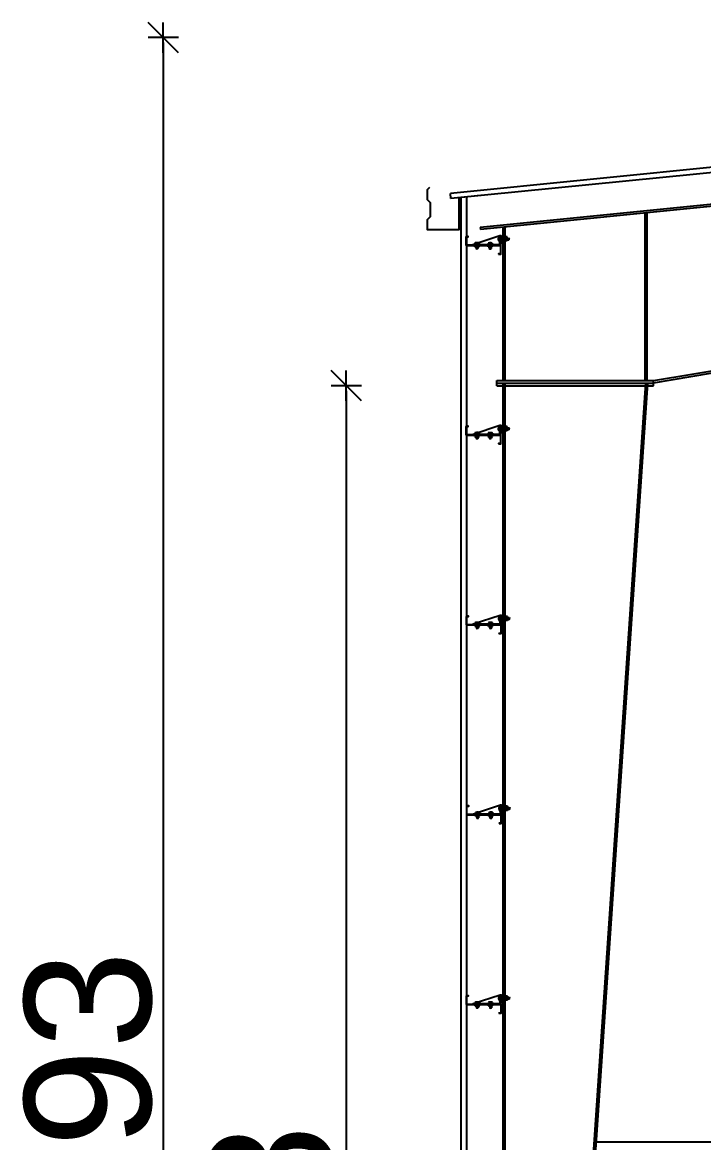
# Model space of a CAD drawing. Header units: metres. Extents: x 1422408 to 2565053, y 3723 to 80428.
# Drawn here: x 2267860.19 to 2267865.57, y 4224.14 to 4233 of the extents above; entities that cross this region are included whole.
import ezdxf

# ---------------------------------------------------------------- set-up
doc = ezdxf.new("R2010")
doc.units = ezdxf.units.M
doc.header["$LTSCALE"] = 3.5
doc.header["$MEASUREMENT"] = 0
doc.layers.get('0').update_dxf_attribs({"linetype": 'CONTINUOUS'})
doc.layers.get('DEFPOINTS').update_dxf_attribs({"linetype": 'CONTINUOUS'})
doc.layers.add('BLK_4_HT_OF_BLDG', color=5, linetype='CONTINUOUS')
doc.styles.add('ANAND', font='times.ttf')
doc.styles.add('style1', font='arial.ttf', dxfattribs={"height": 0.28})
doc.dimstyles.new('STANDARD$0', dxfattribs={"dimtxt": 0.25, "dimasz": 0.1, "dimexe": 2, "dimexo": 2, "dimgap": 0, "dimtad": 0, "dimzin": 0, "dimdsep": 46, "dimtxsty": 'ANAND', "dimcen": 0.0625, "dimdle": 2.5, "dimse1": 1, "dimse2": 1, "dimclrd": 2, "dimclre": 9, "dimadec": 0, "dimazin": 0, "dimtfac": 1, "dimtix": 1, "dimtofl": 0, "dimtmove": 2, "dimatfit": 3, "dimldrblk": 'OBLIQUE', "dimfxl": 0, "dimtolj": 1, "dimtzin": 0, "dimarcsym": 0})

# ---------------------------------------------------------------- blocks, each defined once
blk = doc.blocks.new('ER')
for p, q in [((-3, -3), (3, 3)), ((0, -3), (0, 3)), ((-3, 0), (3, 0))]:
    blk.add_line(p, q)
blk = doc.blocks.new('*D705')
at = {"lineweight": -2, "ltscale": 0.05}
blk.add_line((2267862.7449, 4230.0847), (2267862.7449, 4214.9877), dxfattribs=at)
at = {"layer": 'DEFPOINTS', "color": 0, "ltscale": 0.05}
for p in [(2267863.9335, 4230.1247), (2267862.7449, 4214.9477), (2267863.9335, 4214.9477)]:
    blk.add_point(p, dxfattribs=at)
at = {"lineweight": -2, "ltscale": 0.05, "xscale": 0.04, "yscale": 0.04, "zscale": 0.04}
for p, rotation in [((2267862.7449, 4230.1247), 90), ((2267862.7449, 4214.9477), 270)]:
    blk.add_blockref('ER', p, dxfattribs=dict(at, rotation=rotation))
at = {"color": 0, "ltscale": 0.05, "insert": (2267862.1543, 4222.5362), "char_height": 0.28, "attachment_point": 5, "rotation": 90, "style": 'style1'}
blk.add_mtext('\\A1;{\\H3.5714x;15.18}', dxfattribs=at)
blk = doc.blocks.new('_DOT')
at = {"color": 0, "linetype": 'ByBlock'}
blk.add_line((-0.5, 0), (-1, 0), dxfattribs=at)
at = {"color": 0, "linetype": 'ByBlock', "const_width": 0.5}
blk.add_lwpolyline([(-0.25, 0, 1), (0.25, 0, 1)], format="xyb", close=True, dxfattribs=at)
blk = doc.blocks.new('*D646')
at = {"layer": 'BLK_4_HT_OF_BLDG', "lineweight": -2, "ltscale": 0.05}
blk.add_line((2267861.2989, 4232.8362), (2267861.2989, 4214.9877), dxfattribs=at)
at = {"layer": 'DEFPOINTS', "color": 0, "ltscale": 0.05}
for p in [(2267875.5575, 4232.8762), (2267861.2989, 4214.9477), (2267875.5575, 4214.9477)]:
    blk.add_point(p, dxfattribs=at)
at = {"layer": 'BLK_4_HT_OF_BLDG', "lineweight": -2, "ltscale": 0.05, "xscale": 0.04, "yscale": 0.04, "zscale": 0.04}
for p, rotation in [((2267861.2989, 4232.8762), 90), ((2267861.2989, 4214.9477), 270)]:
    blk.add_blockref('ER', p, dxfattribs=dict(at, rotation=rotation))
at = {"layer": 'BLK_4_HT_OF_BLDG', "color": 0, "ltscale": 0.05, "insert": (2267860.708, 4223.912), "char_height": 0.28, "attachment_point": 5, "rotation": 90, "style": 'style1'}
blk.add_mtext('\\A1;{\\H3.5714x;17.93}', dxfattribs=at)

msp = doc.modelspace()

# ---------------------------------------------------------------- linework, layer by layer
at = {"ltscale": 0.5}
for p, q in [((2267875.89408, 4232.87626), (2267863.56788, 4231.64364)), ((2267875.89408, 4232.83606), (2267863.57186, 4231.60384))]:
    msp.add_line(p, q, dxfattribs=at)
for p, q in [((2267875.89408, 4232.58439), (2267863.80354, 4231.37533)), ((2267875.89408, 4232.56831), (2267863.80513, 4231.35941)), ((2267865.17197, 4230.16474), (2267875.89408, 4231.95607)), ((2267865.17197, 4230.14852), (2267875.89408, 4231.93988)), ((2267865.10597, 4230.16474), (2267865.10597, 4231.49122)), ((2267865.12197, 4230.16474), (2267865.12197, 4231.49122)), ((2267863.80354, 4231.37533), (2267863.80513, 4231.35941)), ((2267863.98354, 4230.16474), (2267863.98354, 4231.37725)), ((2267863.98354, 4231.37725), (2267863.99954, 4231.37725)), ((2267863.99954, 4230.16474), (2267863.99954, 4231.37885)), ((2267863.74579, 4231.24211), (2267863.95782, 4231.31222)), ((2267863.93892, 4231.28495), (2267864.03584, 4231.28483)), ((2267863.76062, 4231.2235), (2267863.76066, 4231.23307)), ((2267863.76073, 4231.25162), (2267863.76069, 4231.24205)), ((2267863.78932, 4231.22201), (2267863.76471, 4231.22211)), ((2267863.78945, 4231.25287), (2267863.76484, 4231.25297)), ((2267863.77014, 4231.21228), (2267863.76877, 4231.21133)), ((2267863.76877, 4231.21133), (2267863.77013, 4231.20937)), ((2267863.77469, 4231.20912), (2267863.76877, 4231.21133)), ((2267863.77015, 4231.2152), (2267863.76878, 4231.21425)), ((2267863.7838, 4231.20862), (2267863.76878, 4231.21425)), ((2267863.76878, 4231.21425), (2267863.77014, 4231.21228)), ((2267863.77017, 4231.21811), (2267863.7688, 4231.21717)), ((2267863.78381, 4231.21154), (2267863.7688, 4231.21717)), ((2267863.7688, 4231.21717), (2267863.77015, 4231.2152)), ((2267863.77018, 4231.22103), (2267863.76881, 4231.22008)), ((2267863.78382, 4231.21445), (2267863.76881, 4231.22008)), ((2267863.76881, 4231.22008), (2267863.77017, 4231.21811)), ((2267863.76894, 4231.25159), (2267863.76882, 4231.22346)), ((2267863.76944, 4231.22209), (2267863.77018, 4231.22103)), ((2267863.77013, 4231.20937), (2267863.77696, 4231.20724)), ((2267863.7838, 4231.20862), (2267863.77013, 4231.20937)), ((2267863.77924, 4231.20887), (2267863.77014, 4231.21228)), ((2267863.78517, 4231.20957), (2267863.77015, 4231.2152)), ((2267863.78518, 4231.21249), (2267863.77017, 4231.21811)), ((2267863.78519, 4231.2154), (2267863.77018, 4231.22103)), ((2267863.78384, 4231.21737), (2267863.77125, 4231.22209)), ((2267863.78521, 4231.21832), (2267863.77519, 4231.22207)), ((2267863.77718, 4231.26196), (2267863.77693, 4231.20038)), ((2267863.7838, 4231.20862), (2267863.77696, 4231.20724)), ((2267863.78385, 4231.22029), (2267863.77913, 4231.22205)), ((2267863.78522, 4231.22123), (2267863.78307, 4231.22204)), ((2267863.78517, 4231.20957), (2267863.7838, 4231.20862)), ((2267863.78518, 4231.21249), (2267863.78381, 4231.21154)), ((2267863.78381, 4231.21154), (2267863.78517, 4231.20957)), ((2267863.78519, 4231.2154), (2267863.78382, 4231.21445)), ((2267863.78382, 4231.21445), (2267863.78518, 4231.21249)), ((2267863.78521, 4231.21832), (2267863.78384, 4231.21737)), ((2267863.78384, 4231.21737), (2267863.78519, 4231.2154)), ((2267863.78522, 4231.22123), (2267863.78385, 4231.22029)), ((2267863.78385, 4231.22029), (2267863.78521, 4231.21832)), ((2267863.78534, 4231.25152), (2267863.78522, 4231.22123)), ((2267863.79343, 4231.22336), (2267863.79347, 4231.23293)), ((2267863.79355, 4231.25148), (2267863.79351, 4231.24191)), ((2267863.88199, 4231.26152), (2267863.88174, 4231.19995)), ((2267863.98339, 4219.66774), (2267863.98354, 4230.14474)), ((2267863.99939, 4219.66774), (2267863.99954, 4230.14474)), ((2267864.39939, 4219.66774), (2267865.11019, 4230.14474)), ((2267864.41545, 4219.66774), (2267865.12626, 4230.14474)), ((2267863.74625, 4229.74206), (2267863.95828, 4229.81217)), ((2267863.77764, 4229.76191), (2267863.77739, 4229.70033)), ((2267863.88245, 4229.76147), (2267863.8822, 4229.6999)), ((2267863.93938, 4229.7849), (2267864.0363, 4229.78478)), ((2267863.76108, 4229.72345), (2267863.76112, 4229.73302)), ((2267863.76119, 4229.75157), (2267863.76115, 4229.742)), ((2267863.78978, 4229.72196), (2267863.76517, 4229.72206)), ((2267863.78991, 4229.75282), (2267863.7653, 4229.75292)), ((2267863.7706, 4229.71223), (2267863.76923, 4229.71128)), ((2267863.76923, 4229.71128), (2267863.77059, 4229.70932)), ((2267863.77515, 4229.70907), (2267863.76923, 4229.71128)), ((2267863.77061, 4229.71515), (2267863.76924, 4229.7142)), ((2267863.78426, 4229.70857), (2267863.76924, 4229.7142)), ((2267863.76924, 4229.7142), (2267863.7706, 4229.71223)), ((2267863.77063, 4229.71806), (2267863.76925, 4229.71712)), ((2267863.78427, 4229.71149), (2267863.76925, 4229.71712)), ((2267863.76925, 4229.71712), (2267863.77061, 4229.71515)), ((2267863.77064, 4229.72098), (2267863.76927, 4229.72003)), ((2267863.78428, 4229.7144), (2267863.76927, 4229.72003)), ((2267863.76927, 4229.72003), (2267863.77063, 4229.71806)), ((2267863.7694, 4229.75154), (2267863.76928, 4229.72341)), ((2267863.7699, 4229.72204), (2267863.77064, 4229.72098)), ((2267863.77059, 4229.70932), (2267863.77742, 4229.70719)), ((2267863.78426, 4229.70857), (2267863.77059, 4229.70932)), ((2267863.7797, 4229.70882), (2267863.7706, 4229.71223)), ((2267863.78563, 4229.70952), (2267863.77061, 4229.71515)), ((2267863.78564, 4229.71243), (2267863.77063, 4229.71806)), ((2267863.78565, 4229.71535), (2267863.77064, 4229.72098)), ((2267863.7843, 4229.71732), (2267863.77171, 4229.72204)), ((2267863.78567, 4229.71827), (2267863.77565, 4229.72202)), ((2267863.78426, 4229.70857), (2267863.77742, 4229.70719)), ((2267863.78431, 4229.72024), (2267863.77959, 4229.722)), ((2267863.78568, 4229.72118), (2267863.78353, 4229.72199)), ((2267863.78563, 4229.70952), (2267863.78426, 4229.70857)), ((2267863.78564, 4229.71243), (2267863.78427, 4229.71149)), ((2267863.78427, 4229.71149), (2267863.78563, 4229.70952)), ((2267863.78565, 4229.71535), (2267863.78428, 4229.7144)), ((2267863.78428, 4229.7144), (2267863.78564, 4229.71243)), ((2267863.78567, 4229.71827), (2267863.7843, 4229.71732)), ((2267863.7843, 4229.71732), (2267863.78565, 4229.71535)), ((2267863.78568, 4229.72118), (2267863.78431, 4229.72024)), ((2267863.78431, 4229.72024), (2267863.78567, 4229.71827)), ((2267863.7858, 4229.75147), (2267863.78568, 4229.72118)), ((2267863.79389, 4229.72331), (2267863.79393, 4229.73288)), ((2267863.79401, 4229.75143), (2267863.79397, 4229.74186)), ((2267863.74849, 4228.24194), (2267863.96052, 4228.31205)), ((2267863.77989, 4228.26179), (2267863.77964, 4228.20021)), ((2267863.8847, 4228.26136), (2267863.88444, 4228.19978)), ((2267863.94162, 4228.28478), (2267864.03855, 4228.28466)), ((2267863.76332, 4228.22333), (2267863.76337, 4228.23375)), ((2267863.76344, 4228.25145), (2267863.7634, 4228.24197)), ((2267863.79203, 4228.22184), (2267863.76742, 4228.22194)), ((2267863.79216, 4228.2527), (2267863.76755, 4228.2528)), ((2267863.77285, 4228.21211), (2267863.77148, 4228.21117)), ((2267863.77148, 4228.21117), (2267863.77284, 4228.2092)), ((2267863.77739, 4228.20895), (2267863.77148, 4228.21117)), ((2267863.77286, 4228.21503), (2267863.77149, 4228.21408)), ((2267863.78651, 4228.20845), (2267863.77149, 4228.21408)), ((2267863.77149, 4228.21408), (2267863.77285, 4228.21211)), ((2267863.77287, 4228.21794), (2267863.7715, 4228.217)), ((2267863.78652, 4228.21137), (2267863.7715, 4228.217)), ((2267863.7715, 4228.217), (2267863.77286, 4228.21503)), ((2267863.77289, 4228.22086), (2267863.77151, 4228.21991)), ((2267863.78653, 4228.21429), (2267863.77151, 4228.21991)), ((2267863.77151, 4228.21991), (2267863.77287, 4228.21794)), ((2267863.77164, 4228.25142), (2267863.77153, 4228.2233)), ((2267863.77215, 4228.22193), (2267863.77289, 4228.22086)), ((2267863.77284, 4228.2092), (2267863.77966, 4228.20707)), ((2267863.78651, 4228.20845), (2267863.77284, 4228.2092)), ((2267863.78195, 4228.2087), (2267863.77285, 4228.21211)), ((2267863.78788, 4228.2094), (2267863.77286, 4228.21503)), ((2267863.78789, 4228.21232), (2267863.77287, 4228.21794)), ((2267863.7879, 4228.21523), (2267863.77289, 4228.22086)), ((2267863.78654, 4228.2172), (2267863.77395, 4228.22192)), ((2267863.78791, 4228.21815), (2267863.77789, 4228.2219)), ((2267863.78651, 4228.20845), (2267863.77966, 4228.20707)), ((2267863.78655, 4228.22012), (2267863.78183, 4228.22189)), ((2267863.78793, 4228.22106), (2267863.78577, 4228.22187)), ((2267863.78788, 4228.2094), (2267863.78651, 4228.20845)), ((2267863.78789, 4228.21232), (2267863.78652, 4228.21137)), ((2267863.78652, 4228.21137), (2267863.78788, 4228.2094)), ((2267863.7879, 4228.21523), (2267863.78653, 4228.21429)), ((2267863.78653, 4228.21429), (2267863.78789, 4228.21232)), ((2267863.78791, 4228.21815), (2267863.78654, 4228.2172)), ((2267863.78654, 4228.2172), (2267863.7879, 4228.21523)), ((2267863.78793, 4228.22106), (2267863.78655, 4228.22012)), ((2267863.78655, 4228.22012), (2267863.78791, 4228.21815)), ((2267863.78805, 4228.25135), (2267863.78793, 4228.22106)), ((2267863.79614, 4228.22319), (2267863.79618, 4228.23375)), ((2267863.79625, 4228.25132), (2267863.79622, 4228.24203)), ((2267863.75074, 4226.74182), (2267863.96277, 4226.81193)), ((2267863.76569, 4226.75133), (2267863.76565, 4226.74176)), ((2267863.7944, 4226.75258), (2267863.76979, 4226.75268)), ((2267863.77389, 4226.7513), (2267863.77377, 4226.72318)), ((2267863.78214, 4226.76167), (2267863.78188, 4226.7001)), ((2267863.7903, 4226.75123), (2267863.79017, 4226.72094)), ((2267863.7985, 4226.7512), (2267863.79846, 4226.74163)), ((2267863.88695, 4226.76124), (2267863.88669, 4226.69966)), ((2267863.94387, 4226.78467), (2267864.04079, 4226.78454)), ((2267863.76557, 4226.72321), (2267863.76561, 4226.73278)), ((2267863.79428, 4226.72172), (2267863.76967, 4226.72183)), ((2267863.7751, 4226.71199), (2267863.77372, 4226.71105)), ((2267863.77372, 4226.71105), (2267863.77508, 4226.70908)), ((2267863.77964, 4226.70883), (2267863.77372, 4226.71105)), ((2267863.77511, 4226.71491), (2267863.77374, 4226.71396)), ((2267863.78875, 4226.70834), (2267863.77374, 4226.71396)), ((2267863.77374, 4226.71396), (2267863.7751, 4226.71199)), ((2267863.77512, 4226.71782), (2267863.77375, 4226.71688)), ((2267863.78877, 4226.71125), (2267863.77375, 4226.71688)), ((2267863.77375, 4226.71688), (2267863.77511, 4226.71491)), ((2267863.77513, 4226.72074), (2267863.77376, 4226.71979)), ((2267863.78878, 4226.71417), (2267863.77376, 4226.71979)), ((2267863.77376, 4226.71979), (2267863.77512, 4226.71782)), ((2267863.7744, 4226.72181), (2267863.77513, 4226.72074)), ((2267863.77508, 4226.70908), (2267863.78191, 4226.70695)), ((2267863.78875, 4226.70834), (2267863.77508, 4226.70908)), ((2267863.7842, 4226.70858), (2267863.7751, 4226.71199)), ((2267863.79012, 4226.70928), (2267863.77511, 4226.71491)), ((2267863.79014, 4226.7122), (2267863.77512, 4226.71782)), ((2267863.79015, 4226.71511), (2267863.77513, 4226.72074)), ((2267863.78879, 4226.71708), (2267863.7762, 4226.7218)), ((2267863.79016, 4226.71803), (2267863.78014, 4226.72178)), ((2267863.78875, 4226.70834), (2267863.78191, 4226.70695)), ((2267863.7888, 4226.72), (2267863.78408, 4226.72177)), ((2267863.79017, 4226.72094), (2267863.78802, 4226.72175)), ((2267863.79012, 4226.70928), (2267863.78875, 4226.70834)), ((2267863.79014, 4226.7122), (2267863.78877, 4226.71125)), ((2267863.78877, 4226.71125), (2267863.79012, 4226.70928)), ((2267863.79015, 4226.71511), (2267863.78878, 4226.71417)), ((2267863.78878, 4226.71417), (2267863.79014, 4226.7122)), ((2267863.79016, 4226.71803), (2267863.78879, 4226.71708)), ((2267863.78879, 4226.71708), (2267863.79015, 4226.71511)), ((2267863.79017, 4226.72094), (2267863.7888, 4226.72)), ((2267863.7888, 4226.72), (2267863.79016, 4226.71803)), ((2267863.79838, 4226.72307), (2267863.79842, 4226.73265)), ((2267863.74849, 4225.2417), (2267863.96052, 4225.31182)), ((2267863.76344, 4225.25121), (2267863.7634, 4225.24164)), ((2267863.79216, 4225.25246), (2267863.76755, 4225.25256)), ((2267863.77164, 4225.25118), (2267863.77153, 4225.22306)), ((2267863.77989, 4225.26155), (2267863.77964, 4225.19998)), ((2267863.78805, 4225.25111), (2267863.78793, 4225.22083)), ((2267863.79625, 4225.25108), (2267863.79621, 4225.24151)), ((2267863.8847, 4225.26112), (2267863.88444, 4225.19954)), ((2267863.94162, 4225.28455), (2267864.03855, 4225.28442)), ((2267863.76332, 4225.22309), (2267863.76336, 4225.23266)), ((2267863.79203, 4225.22161), (2267863.76742, 4225.22171)), ((2267863.77285, 4225.21187), (2267863.77148, 4225.21093)), ((2267863.77148, 4225.21093), (2267863.77284, 4225.20896)), ((2267863.77739, 4225.20871), (2267863.77148, 4225.21093)), ((2267863.77286, 4225.21479), (2267863.77149, 4225.21384)), ((2267863.78651, 4225.20822), (2267863.77149, 4225.21384)), ((2267863.77149, 4225.21384), (2267863.77285, 4225.21187)), ((2267863.77287, 4225.21771), (2267863.7715, 4225.21676)), ((2267863.78652, 4225.21113), (2267863.7715, 4225.21676)), ((2267863.7715, 4225.21676), (2267863.77286, 4225.21479)), ((2267863.77289, 4225.22062), (2267863.77151, 4225.21967)), ((2267863.78653, 4225.21405), (2267863.77151, 4225.21967)), ((2267863.77151, 4225.21967), (2267863.77287, 4225.21771)), ((2267863.77215, 4225.22169), (2267863.77289, 4225.22062)), ((2267863.77284, 4225.20896), (2267863.77966, 4225.20683)), ((2267863.78651, 4225.20822), (2267863.77284, 4225.20896)), ((2267863.78195, 4225.20846), (2267863.77285, 4225.21187)), ((2267863.78788, 4225.20916), (2267863.77286, 4225.21479)), ((2267863.78789, 4225.21208), (2267863.77287, 4225.21771)), ((2267863.7879, 4225.21499), (2267863.77289, 4225.22062)), ((2267863.78654, 4225.21696), (2267863.77395, 4225.22168)), ((2267863.78791, 4225.21791), (2267863.77789, 4225.22166)), ((2267863.78651, 4225.20822), (2267863.77966, 4225.20683)), ((2267863.78655, 4225.21988), (2267863.78183, 4225.22165)), ((2267863.78793, 4225.22083), (2267863.78577, 4225.22163)), ((2267863.78788, 4225.20916), (2267863.78651, 4225.20822)), ((2267863.78789, 4225.21208), (2267863.78652, 4225.21113)), ((2267863.78652, 4225.21113), (2267863.78788, 4225.20916)), ((2267863.7879, 4225.21499), (2267863.78653, 4225.21405)), ((2267863.78653, 4225.21405), (2267863.78789, 4225.21208)), ((2267863.78791, 4225.21791), (2267863.78654, 4225.21696)), ((2267863.78654, 4225.21696), (2267863.7879, 4225.21499)), ((2267863.78793, 4225.22083), (2267863.78655, 4225.21988)), ((2267863.78655, 4225.21988), (2267863.78791, 4225.21791)), ((2267863.79614, 4225.22296), (2267863.79618, 4225.23253))]:
    msp.add_line(p, q)
at = {"linetype": 'Continuous'}
for p, q in [((2267863.947, 4231.29743), (2267863.9469, 4231.27283)), ((2267863.94825, 4231.26872), (2267863.95782, 4231.26868)), ((2267863.94828, 4231.27692), (2267864.01457, 4231.27692)), ((2267863.94835, 4231.29333), (2267864.01463, 4231.29333)), ((2267863.94838, 4231.30153), (2267863.95795, 4231.30149)), ((2267864.01467, 4231.30153), (2267864.00311, 4231.30158)), ((2267864.01453, 4231.26872), (2267864.00311, 4231.26877)), ((2267864.01602, 4231.29743), (2267864.01592, 4231.27282)), ((2267864.02066, 4231.29194), (2267864.01594, 4231.27935)), ((2267864.01594, 4231.27755), (2267864.017, 4231.27828)), ((2267864.01971, 4231.29331), (2267864.01596, 4231.28329)), ((2267864.01775, 4231.29195), (2267864.01598, 4231.28723)), ((2267864.0168, 4231.29332), (2267864.01599, 4231.29117)), ((2267864.016, 4231.29333), (2267864.0168, 4231.29332)), ((2267864.0168, 4231.29332), (2267864.01775, 4231.29195)), ((2267864.02263, 4231.2933), (2267864.017, 4231.27828)), ((2267864.017, 4231.27828), (2267864.01795, 4231.27691)), ((2267864.01775, 4231.29195), (2267864.01971, 4231.29331)), ((2267864.02358, 4231.29193), (2267864.01795, 4231.27691)), ((2267864.01795, 4231.27691), (2267864.01992, 4231.27827)), ((2267864.01971, 4231.29331), (2267864.02066, 4231.29194)), ((2267864.02555, 4231.29329), (2267864.01992, 4231.27827)), ((2267864.01992, 4231.27827), (2267864.02087, 4231.2769)), ((2267864.02066, 4231.29194), (2267864.02263, 4231.2933)), ((2267864.02649, 4231.29191), (2267864.02087, 4231.2769)), ((2267864.02087, 4231.2769), (2267864.02283, 4231.27826)), ((2267864.02263, 4231.2933), (2267864.02358, 4231.29193)), ((2267864.02846, 4231.29327), (2267864.02283, 4231.27826)), ((2267864.02283, 4231.27826), (2267864.02378, 4231.27689)), ((2267864.02358, 4231.29193), (2267864.02555, 4231.29329)), ((2267864.02941, 4231.2919), (2267864.02378, 4231.27689)), ((2267864.02378, 4231.27689), (2267864.02575, 4231.27825)), ((2267864.02555, 4231.29329), (2267864.02649, 4231.29191)), ((2267864.02916, 4231.28735), (2267864.02575, 4231.27825)), ((2267864.02575, 4231.27825), (2267864.0267, 4231.27687)), ((2267864.02649, 4231.29191), (2267864.02846, 4231.29327)), ((2267864.02891, 4231.28279), (2267864.0267, 4231.27687)), ((2267864.0267, 4231.27687), (2267864.02867, 4231.27823)), ((2267864.02846, 4231.29327), (2267864.02941, 4231.2919)), ((2267864.02941, 4231.2919), (2267864.02867, 4231.27823)), ((2267864.02867, 4231.27823), (2267864.03079, 4231.28506)), ((2267864.02941, 4231.2919), (2267864.03079, 4231.28506)), ((2267863.86543, 4231.22302), (2267863.86547, 4231.23259)), ((2267863.86554, 4231.25119), (2267863.8655, 4231.24162)), ((2267863.89413, 4231.22154), (2267863.86952, 4231.22164)), ((2267863.89426, 4231.25244), (2267863.86965, 4231.25254)), ((2267863.87495, 4231.21181), (2267863.87358, 4231.21086)), ((2267863.87358, 4231.21086), (2267863.87494, 4231.20889)), ((2267863.87949, 4231.20864), (2267863.87358, 4231.21086)), ((2267863.87496, 4231.21472), (2267863.87359, 4231.21377)), ((2267863.88861, 4231.20815), (2267863.87359, 4231.21377)), ((2267863.87359, 4231.21377), (2267863.87495, 4231.21181)), ((2267863.87497, 4231.21764), (2267863.8736, 4231.21669)), ((2267863.88862, 4231.21106), (2267863.8736, 4231.21669)), ((2267863.8736, 4231.21669), (2267863.87496, 4231.21472)), ((2267863.87499, 4231.22055), (2267863.87362, 4231.21961)), ((2267863.88863, 4231.21398), (2267863.87362, 4231.21961)), ((2267863.87362, 4231.21961), (2267863.87497, 4231.21764)), ((2267863.87375, 4231.25115), (2267863.87363, 4231.22299)), ((2267863.87425, 4231.22162), (2267863.87499, 4231.22055)), ((2267863.88861, 4231.20815), (2267863.87494, 4231.20889)), ((2267863.87494, 4231.20889), (2267863.88177, 4231.20676)), ((2267863.88405, 4231.2084), (2267863.87495, 4231.21181)), ((2267863.88998, 4231.20909), (2267863.87496, 4231.21472)), ((2267863.88999, 4231.21201), (2267863.87497, 4231.21764)), ((2267863.89, 4231.21493), (2267863.87499, 4231.22055)), ((2267863.88864, 4231.21689), (2267863.87606, 4231.22161)), ((2267863.89002, 4231.21784), (2267863.88, 4231.2216)), ((2267863.88861, 4231.20815), (2267863.88177, 4231.20676)), ((2267863.88866, 4231.21981), (2267863.88394, 4231.22158)), ((2267863.89003, 4231.22076), (2267863.88788, 4231.22156)), ((2267863.88998, 4231.20909), (2267863.88861, 4231.20815)), ((2267863.88999, 4231.21201), (2267863.88862, 4231.21106)), ((2267863.88862, 4231.21106), (2267863.88998, 4231.20909)), ((2267863.89, 4231.21493), (2267863.88863, 4231.21398)), ((2267863.88863, 4231.21398), (2267863.88999, 4231.21201)), ((2267863.89002, 4231.21784), (2267863.88864, 4231.21689)), ((2267863.88864, 4231.21689), (2267863.89, 4231.21493)), ((2267863.89003, 4231.22076), (2267863.88866, 4231.21981)), ((2267863.88866, 4231.21981), (2267863.89002, 4231.21784)), ((2267863.89003, 4231.22155), (2267863.89003, 4231.22076)), ((2267863.89015, 4231.25109), (2267863.89004, 4231.22292)), ((2267863.89824, 4231.22289), (2267863.89828, 4231.23246)), ((2267863.89836, 4231.25105), (2267863.89832, 4231.24148)), ((2267863.94746, 4229.79738), (2267863.94736, 4229.77277)), ((2267863.94871, 4229.76867), (2267863.95828, 4229.76863)), ((2267863.94874, 4229.77687), (2267864.01503, 4229.77687)), ((2267863.94881, 4229.79328), (2267864.01509, 4229.79328)), ((2267863.94884, 4229.80148), (2267863.95841, 4229.80144)), ((2267864.01513, 4229.80148), (2267864.00357, 4229.80153)), ((2267864.01499, 4229.76867), (2267864.00357, 4229.76872)), ((2267864.01648, 4229.79738), (2267864.01638, 4229.77277)), ((2267864.02112, 4229.79189), (2267864.0164, 4229.7793)), ((2267864.0164, 4229.7775), (2267864.01746, 4229.77823)), ((2267864.02017, 4229.79326), (2267864.01642, 4229.78324)), ((2267864.01821, 4229.7919), (2267864.01644, 4229.78718)), ((2267864.01726, 4229.79327), (2267864.01645, 4229.79112)), ((2267864.01646, 4229.79328), (2267864.01726, 4229.79327)), ((2267864.01726, 4229.79327), (2267864.01821, 4229.7919)), ((2267864.02309, 4229.79325), (2267864.01746, 4229.77823)), ((2267864.01746, 4229.77823), (2267864.01841, 4229.77686)), ((2267864.01821, 4229.7919), (2267864.02017, 4229.79326)), ((2267864.02404, 4229.79188), (2267864.01841, 4229.77686)), ((2267864.01841, 4229.77686), (2267864.02038, 4229.77822)), ((2267864.02017, 4229.79326), (2267864.02112, 4229.79189)), ((2267864.02601, 4229.79324), (2267864.02038, 4229.77822)), ((2267864.02038, 4229.77822), (2267864.02133, 4229.77685)), ((2267864.02112, 4229.79189), (2267864.02309, 4229.79325)), ((2267864.02695, 4229.79186), (2267864.02133, 4229.77685)), ((2267864.02133, 4229.77685), (2267864.02329, 4229.77821)), ((2267864.02309, 4229.79325), (2267864.02404, 4229.79188)), ((2267864.02892, 4229.79322), (2267864.02329, 4229.77821)), ((2267864.02329, 4229.77821), (2267864.02424, 4229.77684)), ((2267864.02404, 4229.79188), (2267864.02601, 4229.79324)), ((2267864.02987, 4229.79185), (2267864.02424, 4229.77684)), ((2267864.02424, 4229.77684), (2267864.02621, 4229.7782)), ((2267864.02601, 4229.79324), (2267864.02695, 4229.79186)), ((2267864.02962, 4229.7873), (2267864.02621, 4229.7782)), ((2267864.02621, 4229.7782), (2267864.02716, 4229.77682)), ((2267864.02695, 4229.79186), (2267864.02892, 4229.79322)), ((2267864.02937, 4229.78274), (2267864.02716, 4229.77682)), ((2267864.02716, 4229.77682), (2267864.02913, 4229.77818)), ((2267864.02892, 4229.79322), (2267864.02987, 4229.79185)), ((2267864.02987, 4229.79185), (2267864.02913, 4229.77818)), ((2267864.02913, 4229.77818), (2267864.03125, 4229.78501)), ((2267864.02987, 4229.79185), (2267864.03125, 4229.78501)), ((2267863.86589, 4229.72297), (2267863.86593, 4229.73254)), ((2267863.866, 4229.75114), (2267863.86596, 4229.74157)), ((2267863.89459, 4229.72149), (2267863.86998, 4229.72159)), ((2267863.89472, 4229.75239), (2267863.87011, 4229.75249)), ((2267863.87541, 4229.71176), (2267863.87404, 4229.71081)), ((2267863.87404, 4229.71081), (2267863.8754, 4229.70884)), ((2267863.87995, 4229.70859), (2267863.87404, 4229.71081)), ((2267863.87542, 4229.71467), (2267863.87405, 4229.71372)), ((2267863.88907, 4229.7081), (2267863.87405, 4229.71372)), ((2267863.87405, 4229.71372), (2267863.87541, 4229.71176)), ((2267863.87543, 4229.71759), (2267863.87406, 4229.71664)), ((2267863.88908, 4229.71101), (2267863.87406, 4229.71664)), ((2267863.87406, 4229.71664), (2267863.87542, 4229.71467)), ((2267863.87545, 4229.7205), (2267863.87408, 4229.71956)), ((2267863.88909, 4229.71393), (2267863.87408, 4229.71956)), ((2267863.87408, 4229.71956), (2267863.87543, 4229.71759)), ((2267863.87421, 4229.7511), (2267863.87409, 4229.72294)), ((2267863.87471, 4229.72157), (2267863.87545, 4229.7205)), ((2267863.88907, 4229.7081), (2267863.8754, 4229.70884)), ((2267863.8754, 4229.70884), (2267863.88223, 4229.70671)), ((2267863.88451, 4229.70834), (2267863.87541, 4229.71176)), ((2267863.89044, 4229.70904), (2267863.87542, 4229.71467)), ((2267863.89045, 4229.71196), (2267863.87543, 4229.71759)), ((2267863.89046, 4229.71488), (2267863.87545, 4229.7205)), ((2267863.8891, 4229.71684), (2267863.87652, 4229.72156)), ((2267863.89047, 4229.71779), (2267863.88046, 4229.72155)), ((2267863.88907, 4229.7081), (2267863.88223, 4229.70671)), ((2267863.88912, 4229.71976), (2267863.8844, 4229.72153)), ((2267863.89049, 4229.72071), (2267863.88834, 4229.72151)), ((2267863.89044, 4229.70904), (2267863.88907, 4229.7081)), ((2267863.89045, 4229.71196), (2267863.88908, 4229.71101)), ((2267863.88908, 4229.71101), (2267863.89044, 4229.70904)), ((2267863.89046, 4229.71488), (2267863.88909, 4229.71393)), ((2267863.88909, 4229.71393), (2267863.89045, 4229.71196)), ((2267863.89047, 4229.71779), (2267863.8891, 4229.71684)), ((2267863.8891, 4229.71684), (2267863.89046, 4229.71488)), ((2267863.89049, 4229.72071), (2267863.88912, 4229.71976)), ((2267863.88912, 4229.71976), (2267863.89047, 4229.71779)), ((2267863.89049, 4229.7215), (2267863.89049, 4229.72071)), ((2267863.89061, 4229.75104), (2267863.8905, 4229.72287)), ((2267863.8987, 4229.72284), (2267863.89874, 4229.73241)), ((2267863.89882, 4229.751), (2267863.89878, 4229.74143)), ((2267863.94971, 4228.29727), (2267863.9496, 4228.27266)), ((2267863.95095, 4228.26855), (2267863.96053, 4228.26851)), ((2267863.95099, 4228.27676), (2267864.01727, 4228.27676)), ((2267863.95106, 4228.29316), (2267864.01734, 4228.29316)), ((2267863.95109, 4228.30136), (2267863.96066, 4228.30132)), ((2267864.01724, 4228.26855), (2267864.00581, 4228.2686)), ((2267864.01738, 4228.30137), (2267864.00582, 4228.30141)), ((2267864.01873, 4228.29726), (2267864.01862, 4228.27265)), ((2267864.01864, 4228.27738), (2267864.01971, 4228.27811)), ((2267864.02337, 4228.29177), (2267864.01865, 4228.27918)), ((2267864.02242, 4228.29314), (2267864.01867, 4228.28312)), ((2267864.02045, 4228.29178), (2267864.01868, 4228.28706)), ((2267864.01951, 4228.29315), (2267864.0187, 4228.291)), ((2267864.01871, 4228.29316), (2267864.01951, 4228.29315)), ((2267864.01951, 4228.29315), (2267864.02045, 4228.29178)), ((2267864.02534, 4228.29313), (2267864.01971, 4228.27811)), ((2267864.01971, 4228.27811), (2267864.02066, 4228.27674)), ((2267864.02045, 4228.29178), (2267864.02242, 4228.29314)), ((2267864.02628, 4228.29176), (2267864.02066, 4228.27674)), ((2267864.02066, 4228.27674), (2267864.02263, 4228.2781)), ((2267864.02242, 4228.29314), (2267864.02337, 4228.29177)), ((2267864.02825, 4228.29312), (2267864.02263, 4228.2781)), ((2267864.02263, 4228.2781), (2267864.02357, 4228.27673)), ((2267864.02337, 4228.29177), (2267864.02534, 4228.29313)), ((2267864.0292, 4228.29175), (2267864.02357, 4228.27673)), ((2267864.02357, 4228.27673), (2267864.02554, 4228.27809)), ((2267864.02534, 4228.29313), (2267864.02628, 4228.29176)), ((2267864.03117, 4228.2931), (2267864.02554, 4228.27809)), ((2267864.02554, 4228.27809), (2267864.02649, 4228.27672)), ((2267864.02628, 4228.29176), (2267864.02825, 4228.29312)), ((2267864.03211, 4228.29173), (2267864.02649, 4228.27672)), ((2267864.02649, 4228.27672), (2267864.02846, 4228.27808)), ((2267864.02825, 4228.29312), (2267864.0292, 4228.29175)), ((2267864.03187, 4228.28718), (2267864.02846, 4228.27808)), ((2267864.02846, 4228.27808), (2267864.0294, 4228.27671)), ((2267864.0292, 4228.29175), (2267864.03117, 4228.2931)), ((2267864.03162, 4228.28262), (2267864.0294, 4228.27671)), ((2267864.0294, 4228.27671), (2267864.03137, 4228.27806)), ((2267864.03117, 4228.2931), (2267864.03211, 4228.29173)), ((2267864.03211, 4228.29173), (2267864.03137, 4228.27806)), ((2267864.03137, 4228.27806), (2267864.0335, 4228.28489)), ((2267864.03211, 4228.29173), (2267864.0335, 4228.28489)), ((2267863.86813, 4228.22285), (2267863.86818, 4228.23375)), ((2267863.86825, 4228.25102), (2267863.86821, 4228.24218)), ((2267863.89684, 4228.22137), (2267863.87223, 4228.22147)), ((2267863.89697, 4228.25227), (2267863.87236, 4228.25237)), ((2267863.87766, 4228.21164), (2267863.87629, 4228.21069)), ((2267863.87629, 4228.21069), (2267863.87765, 4228.20872)), ((2267863.8822, 4228.20847), (2267863.87629, 4228.21069)), ((2267863.87767, 4228.21455), (2267863.8763, 4228.21361)), ((2267863.89131, 4228.20798), (2267863.8763, 4228.21361)), ((2267863.8763, 4228.21361), (2267863.87766, 4228.21164)), ((2267863.87768, 4228.21747), (2267863.87631, 4228.21652)), ((2267863.89133, 4228.21089), (2267863.87631, 4228.21652)), ((2267863.87631, 4228.21652), (2267863.87767, 4228.21455)), ((2267863.87769, 4228.22038), (2267863.87632, 4228.21944)), ((2267863.89134, 4228.21381), (2267863.87632, 4228.21944)), ((2267863.87632, 4228.21944), (2267863.87768, 4228.21747)), ((2267863.87645, 4228.25098), (2267863.87634, 4228.22282)), ((2267863.87696, 4228.22145), (2267863.87769, 4228.22038)), ((2267863.89131, 4228.20798), (2267863.87765, 4228.20872)), ((2267863.87765, 4228.20872), (2267863.88447, 4228.20659)), ((2267863.88676, 4228.20823), (2267863.87766, 4228.21164)), ((2267863.89269, 4228.20892), (2267863.87767, 4228.21455)), ((2267863.8927, 4228.21184), (2267863.87768, 4228.21747)), ((2267863.89271, 4228.21476), (2267863.87769, 4228.22038)), ((2267863.89135, 4228.21673), (2267863.87876, 4228.22144)), ((2267863.89272, 4228.21767), (2267863.8827, 4228.22143)), ((2267863.89131, 4228.20798), (2267863.88447, 4228.20659)), ((2267863.89136, 4228.21964), (2267863.88664, 4228.22141)), ((2267863.89273, 4228.22059), (2267863.89058, 4228.22139)), ((2267863.89269, 4228.20892), (2267863.89131, 4228.20798)), ((2267863.8927, 4228.21184), (2267863.89133, 4228.21089)), ((2267863.89133, 4228.21089), (2267863.89269, 4228.20892)), ((2267863.89271, 4228.21476), (2267863.89134, 4228.21381)), ((2267863.89134, 4228.21381), (2267863.8927, 4228.21184)), ((2267863.89272, 4228.21767), (2267863.89135, 4228.21673)), ((2267863.89135, 4228.21673), (2267863.89271, 4228.21476)), ((2267863.89273, 4228.22059), (2267863.89136, 4228.21964)), ((2267863.89136, 4228.21964), (2267863.89272, 4228.21767)), ((2267863.89274, 4228.22138), (2267863.89273, 4228.22059)), ((2267863.89286, 4228.25092), (2267863.89274, 4228.22275)), ((2267863.90095, 4228.22272), (2267863.90099, 4228.23375)), ((2267863.90106, 4228.25088), (2267863.90103, 4228.24224)), ((2267863.8705, 4226.7509), (2267863.87046, 4226.74133)), ((2267863.89921, 4226.75215), (2267863.8746, 4226.75225)), ((2267863.8787, 4226.75087), (2267863.87858, 4226.7227)), ((2267863.89511, 4226.7508), (2267863.89499, 4226.72263)), ((2267863.90331, 4226.75076), (2267863.90327, 4226.74119)), ((2267863.95195, 4226.79715), (2267863.95185, 4226.77254)), ((2267863.9532, 4226.76843), (2267863.96277, 4226.76839)), ((2267863.95323, 4226.77664), (2267864.01952, 4226.77664)), ((2267863.9533, 4226.79304), (2267864.01959, 4226.79304)), ((2267863.95334, 4226.80124), (2267863.96291, 4226.8012)), ((2267864.01962, 4226.80125), (2267864.00806, 4226.80129)), ((2267864.01949, 4226.76843), (2267864.00806, 4226.76848)), ((2267864.02097, 4226.79714), (2267864.02087, 4226.77253)), ((2267864.02089, 4226.77726), (2267864.02196, 4226.77799)), ((2267864.02561, 4226.79165), (2267864.0209, 4226.77906)), ((2267864.02467, 4226.79302), (2267864.02091, 4226.783)), ((2267864.0227, 4226.79166), (2267864.02093, 4226.78694)), ((2267864.02175, 4226.79303), (2267864.02095, 4226.79088)), ((2267864.02096, 4226.79304), (2267864.02175, 4226.79303)), ((2267864.02175, 4226.79303), (2267864.0227, 4226.79166)), ((2267864.02758, 4226.79301), (2267864.02196, 4226.77799)), ((2267864.02196, 4226.77799), (2267864.0229, 4226.77662)), ((2267864.0227, 4226.79166), (2267864.02467, 4226.79302)), ((2267864.02853, 4226.79164), (2267864.0229, 4226.77662)), ((2267864.0229, 4226.77662), (2267864.02487, 4226.77798)), ((2267864.02467, 4226.79302), (2267864.02561, 4226.79165)), ((2267864.0305, 4226.793), (2267864.02487, 4226.77798)), ((2267864.02487, 4226.77798), (2267864.02582, 4226.77661)), ((2267864.02561, 4226.79165), (2267864.02758, 4226.79301)), ((2267864.03145, 4226.79163), (2267864.02582, 4226.77661)), ((2267864.02582, 4226.77661), (2267864.02779, 4226.77797)), ((2267864.02758, 4226.79301), (2267864.02853, 4226.79164)), ((2267864.03342, 4226.79299), (2267864.02779, 4226.77797)), ((2267864.02779, 4226.77797), (2267864.02873, 4226.7766)), ((2267864.02853, 4226.79164), (2267864.0305, 4226.793)), ((2267864.03436, 4226.79161), (2267864.02873, 4226.7766)), ((2267864.02873, 4226.7766), (2267864.0307, 4226.77796)), ((2267864.0305, 4226.793), (2267864.03145, 4226.79163)), ((2267864.03411, 4226.78706), (2267864.0307, 4226.77796)), ((2267864.0307, 4226.77796), (2267864.03165, 4226.77659)), ((2267864.03145, 4226.79163), (2267864.03342, 4226.79299)), ((2267864.03387, 4226.7825), (2267864.03165, 4226.77659)), ((2267864.03165, 4226.77659), (2267864.03362, 4226.77795)), ((2267864.03342, 4226.79299), (2267864.03436, 4226.79161)), ((2267864.03436, 4226.79161), (2267864.03362, 4226.77795)), ((2267864.03362, 4226.77795), (2267864.03575, 4226.78477)), ((2267864.03436, 4226.79161), (2267864.03575, 4226.78477)), ((2267863.87038, 4226.72273), (2267863.87042, 4226.73231)), ((2267863.89909, 4226.72125), (2267863.87448, 4226.72135)), ((2267863.8799, 4226.71152), (2267863.87853, 4226.71057)), ((2267863.87853, 4226.71057), (2267863.87989, 4226.7086)), ((2267863.88445, 4226.70835), (2267863.87853, 4226.71057)), ((2267863.87992, 4226.71443), (2267863.87855, 4226.71349)), ((2267863.89356, 4226.70786), (2267863.87855, 4226.71349)), ((2267863.87855, 4226.71349), (2267863.8799, 4226.71152)), ((2267863.87993, 4226.71735), (2267863.87856, 4226.7164)), ((2267863.89357, 4226.71078), (2267863.87856, 4226.7164)), ((2267863.87856, 4226.7164), (2267863.87992, 4226.71443)), ((2267863.87994, 4226.72026), (2267863.87857, 4226.71932)), ((2267863.89359, 4226.71369), (2267863.87857, 4226.71932)), ((2267863.87857, 4226.71932), (2267863.87993, 4226.71735)), ((2267863.8792, 4226.72133), (2267863.87994, 4226.72026)), ((2267863.89356, 4226.70786), (2267863.87989, 4226.7086)), ((2267863.87989, 4226.7086), (2267863.88672, 4226.70647)), ((2267863.88901, 4226.70811), (2267863.8799, 4226.71152)), ((2267863.89493, 4226.70881), (2267863.87992, 4226.71443)), ((2267863.89494, 4226.71172), (2267863.87993, 4226.71735)), ((2267863.89496, 4226.71464), (2267863.87994, 4226.72026)), ((2267863.8936, 4226.71661), (2267863.88101, 4226.72132)), ((2267863.89497, 4226.71755), (2267863.88495, 4226.72131)), ((2267863.89356, 4226.70786), (2267863.88672, 4226.70647)), ((2267863.89361, 4226.71952), (2267863.88889, 4226.72129)), ((2267863.89498, 4226.72047), (2267863.89283, 4226.72127)), ((2267863.89493, 4226.70881), (2267863.89356, 4226.70786)), ((2267863.89494, 4226.71172), (2267863.89357, 4226.71078)), ((2267863.89357, 4226.71078), (2267863.89493, 4226.70881)), ((2267863.89496, 4226.71464), (2267863.89359, 4226.71369)), ((2267863.89359, 4226.71369), (2267863.89494, 4226.71172)), ((2267863.89497, 4226.71755), (2267863.8936, 4226.71661)), ((2267863.8936, 4226.71661), (2267863.89496, 4226.71464)), ((2267863.89498, 4226.72047), (2267863.89361, 4226.71952)), ((2267863.89361, 4226.71952), (2267863.89497, 4226.71755)), ((2267863.89498, 4226.72127), (2267863.89498, 4226.72047)), ((2267863.90319, 4226.7226), (2267863.90323, 4226.73217)), ((2267863.86825, 4225.25078), (2267863.86821, 4225.24121)), ((2267863.89697, 4225.25203), (2267863.87236, 4225.25213)), ((2267863.87645, 4225.25075), (2267863.87634, 4225.22258)), ((2267863.89286, 4225.25068), (2267863.89274, 4225.22251)), ((2267863.90106, 4225.25064), (2267863.90102, 4225.24107)), ((2267863.94971, 4225.29703), (2267863.9496, 4225.27242)), ((2267863.95095, 4225.26831), (2267863.96053, 4225.26827)), ((2267863.95099, 4225.27652), (2267864.01727, 4225.27652)), ((2267863.95106, 4225.29292), (2267864.01734, 4225.29292)), ((2267863.95109, 4225.30112), (2267863.96066, 4225.30108)), ((2267864.01724, 4225.26831), (2267864.00581, 4225.26836)), ((2267864.01738, 4225.30113), (2267864.00582, 4225.30118)), ((2267864.01873, 4225.29702), (2267864.01862, 4225.27241)), ((2267864.01864, 4225.27714), (2267864.01971, 4225.27787)), ((2267864.02337, 4225.29153), (2267864.01865, 4225.27894)), ((2267864.02242, 4225.2929), (2267864.01867, 4225.28288)), ((2267864.02045, 4225.29154), (2267864.01868, 4225.28682)), ((2267864.01951, 4225.29292), (2267864.0187, 4225.29076)), ((2267864.01871, 4225.29292), (2267864.01951, 4225.29292)), ((2267864.01951, 4225.29292), (2267864.02045, 4225.29154)), ((2267864.02534, 4225.29289), (2267864.01971, 4225.27787)), ((2267864.01971, 4225.27787), (2267864.02066, 4225.2765)), ((2267864.02045, 4225.29154), (2267864.02242, 4225.2929)), ((2267864.02628, 4225.29152), (2267864.02066, 4225.2765)), ((2267864.02066, 4225.2765), (2267864.02263, 4225.27786)), ((2267864.02242, 4225.2929), (2267864.02337, 4225.29153)), ((2267864.02825, 4225.29288), (2267864.02263, 4225.27786)), ((2267864.02263, 4225.27786), (2267864.02357, 4225.27649)), ((2267864.02337, 4225.29153), (2267864.02534, 4225.29289)), ((2267864.0292, 4225.29151), (2267864.02357, 4225.27649)), ((2267864.02357, 4225.27649), (2267864.02554, 4225.27785)), ((2267864.02534, 4225.29289), (2267864.02628, 4225.29152)), ((2267864.03117, 4225.29287), (2267864.02554, 4225.27785)), ((2267864.02554, 4225.27785), (2267864.02649, 4225.27648)), ((2267864.02628, 4225.29152), (2267864.02825, 4225.29288)), ((2267864.03211, 4225.2915), (2267864.02649, 4225.27648)), ((2267864.02649, 4225.27648), (2267864.02846, 4225.27784)), ((2267864.02825, 4225.29288), (2267864.0292, 4225.29151)), ((2267864.03187, 4225.28694), (2267864.02846, 4225.27784)), ((2267864.02846, 4225.27784), (2267864.0294, 4225.27647)), ((2267864.0292, 4225.29151), (2267864.03117, 4225.29287)), ((2267864.03162, 4225.28238), (2267864.0294, 4225.27647)), ((2267864.0294, 4225.27647), (2267864.03137, 4225.27783)), ((2267864.03117, 4225.29287), (2267864.03211, 4225.2915)), ((2267864.03211, 4225.2915), (2267864.03137, 4225.27783)), ((2267864.03137, 4225.27783), (2267864.0335, 4225.28465)), ((2267864.03211, 4225.2915), (2267864.0335, 4225.28465)), ((2267863.86813, 4225.22262), (2267863.86817, 4225.23219)), ((2267863.89684, 4225.22113), (2267863.87223, 4225.22123)), ((2267863.87766, 4225.2114), (2267863.87629, 4225.21045)), ((2267863.87629, 4225.21045), (2267863.87765, 4225.20848)), ((2267863.8822, 4225.20824), (2267863.87629, 4225.21045)), ((2267863.87767, 4225.21431), (2267863.8763, 4225.21337)), ((2267863.89131, 4225.20774), (2267863.8763, 4225.21337)), ((2267863.8763, 4225.21337), (2267863.87766, 4225.2114)), ((2267863.87768, 4225.21723), (2267863.87631, 4225.21628)), ((2267863.89133, 4225.21066), (2267863.87631, 4225.21628)), ((2267863.87631, 4225.21628), (2267863.87767, 4225.21431)), ((2267863.87769, 4225.22015), (2267863.87632, 4225.2192)), ((2267863.89134, 4225.21357), (2267863.87632, 4225.2192)), ((2267863.87632, 4225.2192), (2267863.87768, 4225.21723)), ((2267863.87696, 4225.22121), (2267863.87769, 4225.22015)), ((2267863.89131, 4225.20774), (2267863.87765, 4225.20848)), ((2267863.87765, 4225.20848), (2267863.88447, 4225.20635)), ((2267863.88676, 4225.20799), (2267863.87766, 4225.2114)), ((2267863.89269, 4225.20869), (2267863.87767, 4225.21431)), ((2267863.8927, 4225.2116), (2267863.87768, 4225.21723)), ((2267863.89271, 4225.21452), (2267863.87769, 4225.22015)), ((2267863.89135, 4225.21649), (2267863.87876, 4225.2212)), ((2267863.89272, 4225.21743), (2267863.8827, 4225.22119)), ((2267863.89131, 4225.20774), (2267863.88447, 4225.20635)), ((2267863.89136, 4225.2194), (2267863.88664, 4225.22117)), ((2267863.89273, 4225.22035), (2267863.89058, 4225.22116)), ((2267863.89269, 4225.20869), (2267863.89131, 4225.20774)), ((2267863.8927, 4225.2116), (2267863.89133, 4225.21066)), ((2267863.89133, 4225.21066), (2267863.89269, 4225.20869)), ((2267863.89271, 4225.21452), (2267863.89134, 4225.21357)), ((2267863.89134, 4225.21357), (2267863.8927, 4225.2116)), ((2267863.89272, 4225.21743), (2267863.89135, 4225.21649)), ((2267863.89135, 4225.21649), (2267863.89271, 4225.21452)), ((2267863.89273, 4225.22035), (2267863.89136, 4225.2194)), ((2267863.89136, 4225.2194), (2267863.89272, 4225.21743)), ((2267863.89274, 4225.22115), (2267863.89273, 4225.22035)), ((2267863.90095, 4225.22248), (2267863.90099, 4225.23205))]:
    msp.add_line(p, q, dxfattribs=at)
for points in [[(2267863.80211, 4231.62686), (2267863.63301, 4231.60995), (2267863.63324, 4231.35718), (2267863.38724, 4231.35717), (2267863.38724, 4231.43767), (2267863.41081, 4231.46126), (2267863.41081, 4231.57105), (2267863.38724, 4231.59462), (2267863.38724, 4231.6763), (2267863.40433, 4231.69339)], [(2267863.93354, 4230.16474), (2267865.17197, 4230.16474)], [(2267863.93354, 4230.12474), (2267863.93354, 4230.16474)], [(2267863.93354, 4230.14474), (2267865.17197, 4230.14474)], [(2267863.93354, 4230.12474), (2267865.17197, 4230.12474)], [(2267865.17197, 4230.12474), (2267865.17197, 4230.16474)], [(2267864.7194, 4224.14774), (2267870.9332, 4224.14774)]]:
    msp.add_lwpolyline(points)
at = {"ltscale": 0.5}
for points in [[(2267863.57186, 4231.60384), (2267863.56788, 4231.64364)], [(2267863.69354, 4231.61601), (2267863.69339, 4219.38252), (2267863.65339, 4219.38252), (2267863.65354, 4231.61201)]]:
    msp.add_lwpolyline(points, dxfattribs=at)
at = {"linetype": 'Continuous'}
for points in [[(2267863.94708, 4231.1656), (2267863.96458, 4231.1656), (2267863.96458, 4231.23563), (2267863.69247, 4231.23563), (2267863.69247, 4231.3021), (2267863.70809, 4231.3021), (2267863.70809, 4231.30395), (2267863.69069, 4231.30395), (2267863.69068, 4231.23392), (2267863.96279, 4231.23392), (2267863.96287, 4231.16739), (2267863.94708, 4231.16739)], [(2267863.94754, 4229.66555), (2267863.96504, 4229.66555), (2267863.96504, 4229.73558), (2267863.69293, 4229.73558), (2267863.69293, 4229.80205), (2267863.70855, 4229.80205), (2267863.70855, 4229.8039), (2267863.69115, 4229.8039), (2267863.69114, 4229.73387), (2267863.96325, 4229.73387), (2267863.96333, 4229.66734), (2267863.94754, 4229.66734)], [(2267863.94978, 4228.16543), (2267863.96728, 4228.16543), (2267863.96728, 4228.23546), (2267863.69518, 4228.23546), (2267863.69518, 4228.30194), (2267863.7108, 4228.30194), (2267863.7108, 4228.30378), (2267863.69339, 4228.30378), (2267863.69339, 4228.23376), (2267863.96549, 4228.23375), (2267863.96557, 4228.16722), (2267863.94978, 4228.16722)], [(2267863.95203, 4226.66531), (2267863.96953, 4226.66531), (2267863.96953, 4226.73534), (2267863.69743, 4226.73535), (2267863.69743, 4226.80182), (2267863.71304, 4226.80182), (2267863.71304, 4226.80366), (2267863.69564, 4226.80366), (2267863.69564, 4226.73364), (2267863.96774, 4226.73363), (2267863.96782, 4226.6671), (2267863.95203, 4226.6671)], [(2267863.94978, 4225.16519), (2267863.96728, 4225.16519), (2267863.96728, 4225.23522), (2267863.69518, 4225.23523), (2267863.69518, 4225.3017), (2267863.7108, 4225.3017), (2267863.7108, 4225.30354), (2267863.69339, 4225.30354), (2267863.69339, 4225.23352), (2267863.96549, 4225.23351), (2267863.96557, 4225.16698), (2267863.94978, 4225.16698)]]:
    msp.add_lwpolyline(points, close=True, dxfattribs=at)
for points in [[(2267863.96457, 4231.24905, -0.4142136), (2267863.9506, 4231.23568), (2267863.74576, 4231.23527), (2267863.74579, 4231.24211), (2267863.95075, 4231.24252, 0.4142136), (2267863.95774, 4231.2492), (2267863.95782, 4231.31222), (2267863.96458, 4231.3122)], [(2267863.96503, 4229.749, -0.4142136), (2267863.95106, 4229.73563), (2267863.74622, 4229.73522), (2267863.74625, 4229.74206), (2267863.95121, 4229.74247, 0.4142136), (2267863.9582, 4229.74915), (2267863.95828, 4229.81217), (2267863.96504, 4229.81215)], [(2267863.96728, 4228.24888, -0.4142136), (2267863.95331, 4228.23551), (2267863.74847, 4228.2351), (2267863.74849, 4228.24194), (2267863.95346, 4228.24235, 0.4142136), (2267863.96044, 4228.24903), (2267863.96052, 4228.31205), (2267863.96729, 4228.31203)], [(2267863.96953, 4226.74877, -0.4142136), (2267863.95556, 4226.7354), (2267863.75071, 4226.73498), (2267863.75074, 4226.74182), (2267863.95571, 4226.74223, 0.4142136), (2267863.96269, 4226.74891), (2267863.96277, 4226.81193), (2267863.96953, 4226.81191)], [(2267863.96728, 4225.24865, -0.4142136), (2267863.95331, 4225.23528), (2267863.74847, 4225.23487), (2267863.74849, 4225.2417), (2267863.95346, 4225.24211, 0.4142136), (2267863.96044, 4225.2488), (2267863.96052, 4225.31182), (2267863.96729, 4225.31179)]]:
    msp.add_lwpolyline(points, format="xyb", close=True)
for centre, radius, start, end in [((2267863.95373, 4231.2728), 0.00684, 142.893807, 216.633603), ((2267863.97224, 4231.28503), 0.02529, 160.839061, 198.688349), ((2267863.95384, 4231.29741), 0.00684, 142.893807, 216.633603), ((2267864.00908, 4231.27285), 0.00684, 322.893807, 36.633603), ((2267863.99067, 4231.28523), 0.02529, 340.839061, 18.688349), ((2267864.00918, 4231.29746), 0.00684, 322.893807, 36.633603), ((2267863.86955, 4231.22847), 0.00684, 232.893807, 306.633603), ((2267863.86962, 4231.2457), 0.00684, 52.893807, 126.633603), ((2267863.88193, 4231.24688), 0.02529, 250.839061, 288.688349), ((2267863.88185, 4231.22719), 0.02529, 70.839061, 108.688349), ((2267863.89416, 4231.22837), 0.00684, 232.893807, 306.633603), ((2267863.89423, 4231.2456), 0.00684, 52.893807, 126.633603), ((2267863.95419, 4229.77275), 0.00684, 142.893807, 216.633603), ((2267863.9727, 4229.78498), 0.02529, 160.839061, 198.688349), ((2267863.95429, 4229.79736), 0.00684, 142.893807, 216.633603), ((2267864.00954, 4229.7728), 0.00684, 322.893807, 36.633603), ((2267863.99113, 4229.78518), 0.02529, 340.839061, 18.688349), ((2267864.00964, 4229.79741), 0.00684, 322.893807, 36.633603), ((2267863.87001, 4229.72842), 0.00684, 232.893807, 306.633603), ((2267863.87008, 4229.74565), 0.00684, 52.893807, 126.633603), ((2267863.88239, 4229.74683), 0.02529, 250.839061, 288.688349), ((2267863.88231, 4229.72714), 0.02529, 70.839061, 108.688349), ((2267863.89462, 4229.72832), 0.00684, 232.893807, 306.633603), ((2267863.89469, 4229.74555), 0.00684, 52.893807, 126.633603), ((2267863.95644, 4228.27263), 0.00684, 142.893807, 216.633603), ((2267863.97495, 4228.28486), 0.02529, 160.839061, 198.688349), ((2267863.95654, 4228.29724), 0.00684, 142.893807, 216.633603), ((2267864.01179, 4228.27268), 0.00684, 322.893807, 36.633603), ((2267863.99338, 4228.28506), 0.02529, 340.839061, 18.688349), ((2267864.01189, 4228.29729), 0.00684, 322.893807, 36.633603), ((2267863.87226, 4228.22831), 0.00684, 232.893807, 306.633603), ((2267863.87233, 4228.24553), 0.00684, 52.893807, 126.633603), ((2267863.88464, 4228.24671), 0.02529, 250.839061, 288.688349), ((2267863.88456, 4228.22702), 0.02529, 70.839061, 108.688349), ((2267863.89687, 4228.2282), 0.00684, 232.893807, 306.633603), ((2267863.89694, 4228.24543), 0.00684, 52.893807, 126.633603), ((2267863.87458, 4226.74541), 0.00684, 52.893807, 126.633603), ((2267863.8868, 4226.72691), 0.02529, 70.839061, 108.688349), ((2267863.89919, 4226.74531), 0.00684, 52.893807, 126.633603), ((2267863.95869, 4226.77251), 0.00684, 142.893807, 216.633603), ((2267863.9772, 4226.78474), 0.02529, 160.839061, 198.688349), ((2267863.95879, 4226.79712), 0.00684, 142.893807, 216.633603), ((2267864.01404, 4226.77256), 0.00684, 322.893807, 36.633603), ((2267863.99563, 4226.78494), 0.02529, 340.839061, 18.688349), ((2267864.01414, 4226.79717), 0.00684, 322.893807, 36.633603), ((2267863.8745, 4226.72819), 0.00684, 232.893807, 306.633603), ((2267863.88689, 4226.74659), 0.02529, 250.839061, 288.688349), ((2267863.89911, 4226.72809), 0.00684, 232.893807, 306.633603), ((2267863.87233, 4225.24529), 0.00684, 52.893807, 126.633603), ((2267863.88456, 4225.22679), 0.02529, 70.839061, 108.688349), ((2267863.89694, 4225.24519), 0.00684, 52.893807, 126.633603), ((2267863.95644, 4225.27239), 0.00684, 142.893807, 216.633603), ((2267863.97495, 4225.28462), 0.02529, 160.839061, 198.688349), ((2267863.95654, 4225.297), 0.00684, 142.893807, 216.633603), ((2267864.01179, 4225.27244), 0.00684, 322.893807, 36.633603), ((2267863.99338, 4225.28482), 0.02529, 340.839061, 18.688349), ((2267864.01189, 4225.29705), 0.00684, 322.893807, 36.633603), ((2267863.87226, 4225.22807), 0.00684, 232.893807, 306.633603), ((2267863.88464, 4225.24647), 0.02529, 250.839061, 288.688349), ((2267863.89687, 4225.22797), 0.00684, 232.893807, 306.633603)]:
    msp.add_arc(centre, radius, start, end, dxfattribs=at)
for centre, radius, start, end in [((2267863.76474, 4231.22895), 0.00684, 232.893807, 306.633603), ((2267863.76481, 4231.24613), 0.00684, 52.893807, 126.633603), ((2267863.77712, 4231.24736), 0.02529, 250.839061, 288.688349), ((2267863.77704, 4231.22763), 0.02529, 70.839061, 108.688349), ((2267863.78935, 4231.22885), 0.00684, 232.893807, 306.633603), ((2267863.78942, 4231.24603), 0.00684, 52.893807, 126.633603), ((2267863.7652, 4229.7289), 0.00684, 232.893807, 306.633603), ((2267863.76527, 4229.74608), 0.00684, 52.893807, 126.633603), ((2267863.77758, 4229.74731), 0.02529, 250.839061, 288.688349), ((2267863.7775, 4229.72758), 0.02529, 70.839061, 108.688349), ((2267863.78981, 4229.7288), 0.00684, 232.893807, 306.633603), ((2267863.78988, 4229.74598), 0.00684, 52.893807, 126.633603), ((2267863.76745, 4228.22878), 0.00684, 232.893807, 306.633603), ((2267863.76752, 4228.24596), 0.00684, 52.893807, 126.633603), ((2267863.77983, 4228.24719), 0.02529, 250.839061, 288.688349), ((2267863.77975, 4228.22746), 0.02529, 70.839061, 108.688349), ((2267863.79206, 4228.22868), 0.00684, 232.893807, 306.633603), ((2267863.79213, 4228.24586), 0.00684, 52.893807, 126.633603), ((2267863.76977, 4226.74585), 0.00684, 52.893807, 126.633603), ((2267863.782, 4226.72734), 0.02529, 70.839061, 108.688349), ((2267863.79438, 4226.74574), 0.00684, 52.893807, 126.633603), ((2267863.7697, 4226.72866), 0.00684, 232.893807, 306.633603), ((2267863.78208, 4226.74707), 0.02529, 250.839061, 288.688349), ((2267863.79431, 4226.72856), 0.00684, 232.893807, 306.633603), ((2267863.76752, 4225.24573), 0.00684, 52.893807, 126.633603), ((2267863.77975, 4225.22722), 0.02529, 70.839061, 108.688349), ((2267863.79213, 4225.24563), 0.00684, 52.893807, 126.633603), ((2267863.76745, 4225.22854), 0.00684, 232.893807, 306.633603), ((2267863.77983, 4225.24695), 0.02529, 250.839061, 288.688349), ((2267863.79206, 4225.22844), 0.00684, 232.893807, 306.633603)]:
    msp.add_arc(centre, radius, start, end)

# ---------------------------------------------------------------- dimensions: what is measured, and where the dimension line sits
at = {"ltscale": 0.05}
dim = msp.add_linear_dim(base=(2267862.74487, 4214.94774), p1=(2267863.93354, 4230.12474), p2=(2267863.93354, 4214.94774), angle=90, text='{\\H3.5714x;15.18}', dimstyle='STANDARD$0', override={"dimtxt": 0.28, "dimasz": 0.04, "dimgap": 0.08, "dimtad": 2, "dimtxsty": 'style1', "dimblk": 'ER', "dimclrd": 256, "dimldrblk": 'DOT', "dimfxl": 0.18, "dimfxlon": 1, "dimarcsym": 1}, dxfattribs=at)
dim.commit()
dim.dimension.update_dxf_attribs({"geometry": '*D705', "text_midpoint": (2267862.1543, 4222.53624)})
at = {"layer": 'BLK_4_HT_OF_BLDG', "ltscale": 0.05}
dim = msp.add_aligned_dim(p1=(2267875.55753, 4232.87624), p2=(2267875.55753, 4214.94774), distance=-14.25863, text='{\\H3.5714x;17.93}', dimstyle='STANDARD$0', override={"dimtxt": 0.28, "dimasz": 0.04, "dimgap": 0.08, "dimtad": 2, "dimtxsty": 'style1', "dimblk": 'ER', "dimclrd": 256, "dimldrblk": 'DOT', "dimfxl": 0.18, "dimfxlon": 1, "dimarcsym": 1}, dxfattribs=at)
dim.commit()
dim.dimension.update_dxf_attribs({"geometry": '*D646', "text_midpoint": (2267860.70798, 4223.91199)})

doc.saveas('drawing.dxf')
